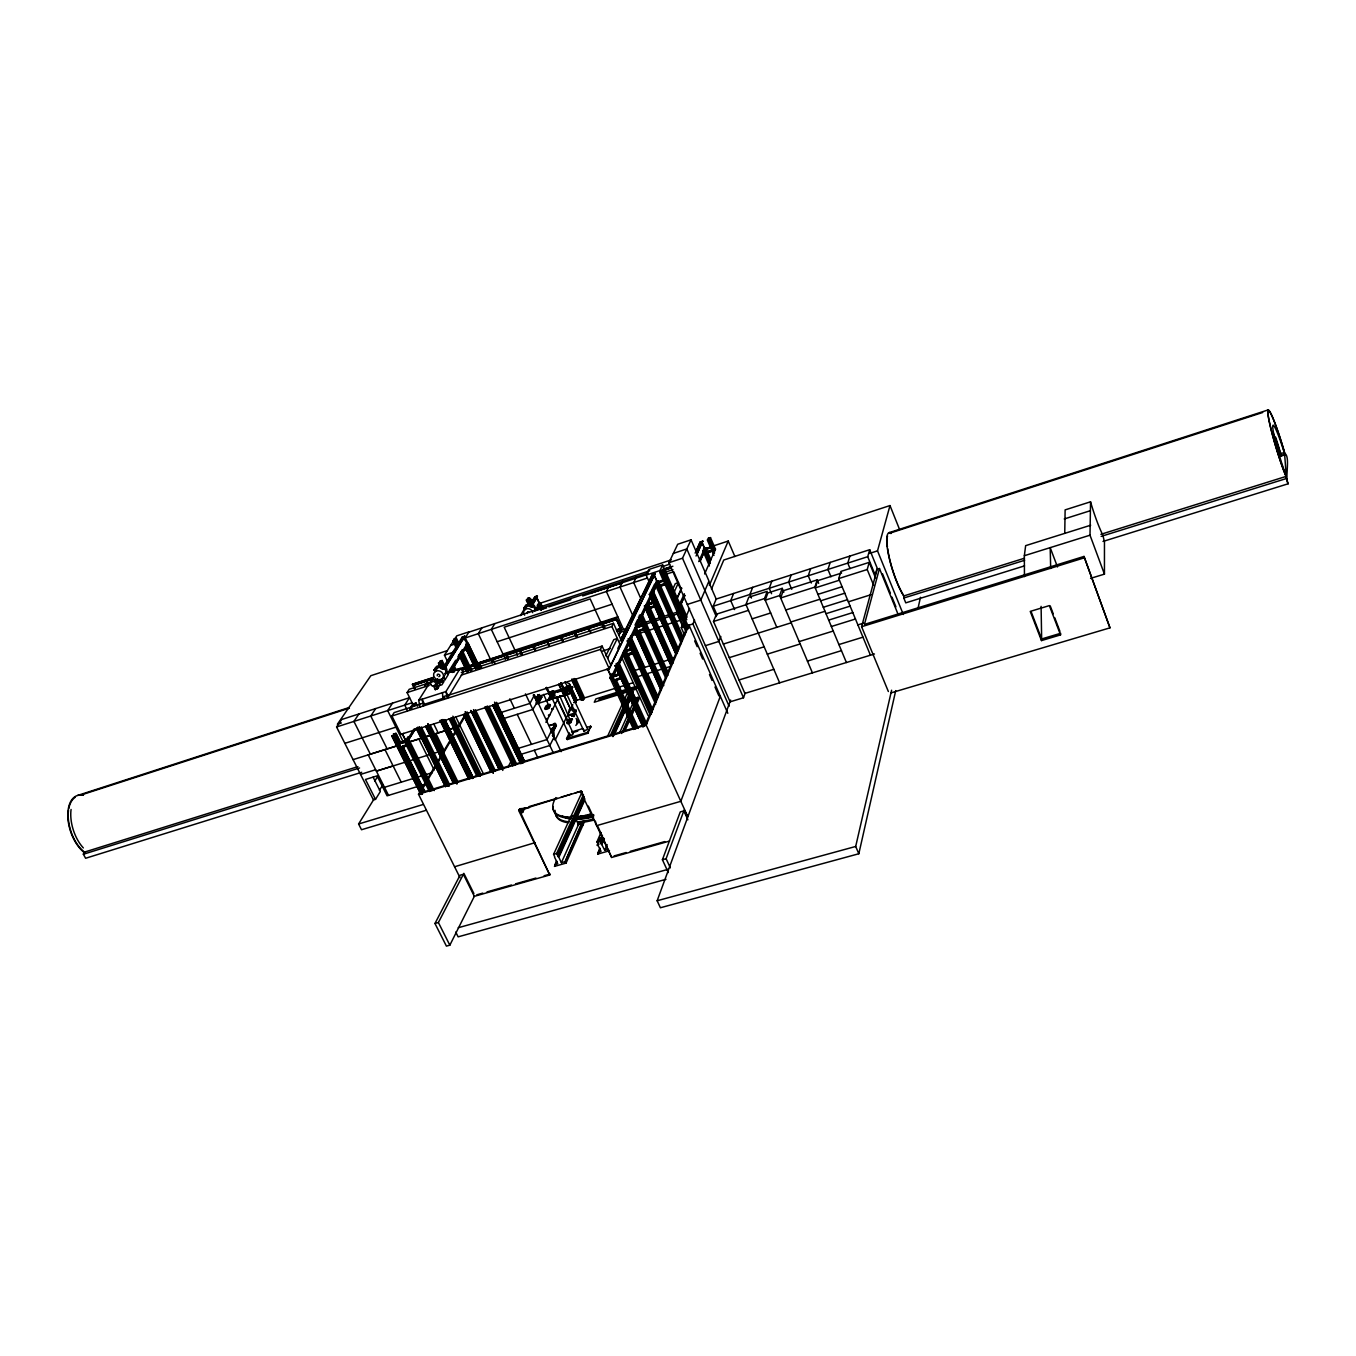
<?xml version="1.0" encoding="UTF-8"?>
<svg xmlns="http://www.w3.org/2000/svg" width="1356" height="1356" viewBox="0 0 1356 1356"><rect width="100%" height="100%" fill="white"/><g stroke="black" fill="none" stroke-linecap="round" stroke-linejoin="round"><path stroke-width="1.5" d="M891.18 692.831L1109.971 627.845L1084.003 556.435L864.45 624.404L879.468 568.503L877.163 569.232L861.602 626.726L888.366 691.526M1090.563 578.368L1104.445 574.13L1104.462 541.891L1102.818 535.027A37.714 5.17 72.6 0 1 1090.546 501.805L1065.121 509.89L1064.748 533.366M1104.445 574.13L1090.004 535.196L1090.546 501.805M1109.971 627.845L1084.003 556.435M537.654 695.425L537.722 694.577M584.656 730.07L584.097 731.376L587.673 729.104L569.893 690.729M1060.528 634.896L1060.663 633.286L1041.645 638.964L1041.476 640.591L1060.528 634.896L1049.358 605.607L1030.238 611.403L1041.476 640.591M584.063 731.359L566.079 692.713M552.485 699.086L569.656 735.766L572.435 734.969L573.266 733.511L556.13 696.831M569.656 735.766L570.571 734.274M1024.458 576.588L1024.339 555.723L1025.645 545.654L1090.665 525.23M569.3 712.493L569.808 708.595L571.181 708.171L576.266 710.341L574.385 715.188L567.978 715.154L569.808 708.595M918.215 607.42L920.47 597.318M730.613 700.035L657.152 900.757L660.406 907.757L858.823 853.755L895.723 690.611M858.823 853.755L855.687 846.466L891.604 690.221M445.666 673.525L445.921 672.542A5.136 4.441 32 0 0 443.87 668.084L442.734 667.389M446.853 672.017L443.446 677.169A5.153 4.458 32 0 1 437.073 679.102L438.378 681.848L445.124 679.678L448.175 674.746L446.514 672.254A5.136 4.441 32 0 1 445.921 673.254M572.13 715.154L571.707 716.019L574.385 715.188L576.266 710.341M534.467 611.217L534.722 610.302A4.644 4.119 30.5 0 0 532.925 606.234L531.891 605.59M80.767 795.057A31.713 17.509 72 0 0 67.868 817.549A31.713 17.509 72 0 0 83.919 852.28L83.377 854.246L85.614 858.263L361.73 772.276M903.316 614.488L877.518 550.858L889.994 505.551L723.765 560.028L711.493 589.08M873.569 585.097L867.213 569.52L869.213 562.367L840.923 571.401L838.737 578.571L870.433 655.219M869.705 549.705L877.163 568.028L875.23 575.147L867.721 556.706L869.705 549.705L716.188 599.064L713.205 606.234L717.087 615.149M849.89 556.079L847.771 563.113L850.026 568.605M566.486 686.356L564.96 688A6.695 2.407 72.5 0 1 561.248 682.848M552.045 690.899L550.468 692.56A6.678 2.441 72.5 0 1 546.756 687.441M830.194 562.401L827.94 569.452L830.974 576.775M576.927 723.511L576.775 720.443M814.888 587.097L817.227 579.893L783.226 590.758L780.666 597.979L814.888 587.097L846.415 662.525M810.617 568.706L808.244 575.775L811.295 583.046M791.175 574.961L788.684 582.046L791.735 589.301M779.649 595.572L782.209 588.351L767.869 592.945L765.208 600.183L779.649 595.572L812.43 672.864M687.289 604.454L700.815 600.098L708.968 581.063L691.052 539.807L677.695 544.265L668.932 562.706L730.087 701.832L743.495 697.764L745.325 692.611M771.852 581.165L769.242 588.284L771.547 593.691M776.785 627.303L764.53 598.572L767.191 591.352L748.732 597.25L745.953 604.505L779.649 682.831M670.339 867.874L666.101 858.704L683.831 810.888L680.254 811.922L662.406 859.738L668.322 872.569M720.324 696.272L680.831 801.311L596.674 825.651L595.318 820.99M752.665 587.334L749.919 594.47L751.461 598.064M720.833 636.472L718.866 641.439L705.391 645.676M733.596 593.47L730.731 600.623L734.596 609.573M874.467 653.982L744.885 693.408L713.493 621.472L716.476 614.166L747.376 604.301M669.576 841.059L611.641 857.467L597.945 826.584M600.216 848.348L597.793 854.077L609.471 850.754L607.742 849.483L604.759 850.331L607.166 844.619M597.793 854.077L599.64 848.432M604.759 850.331L601.623 844.296L604.03 838.618M601.725 844.517L604.403 838.754M729.121 706.222L692.916 623.946L694.56 620.082M709.358 585.368L728.24 541.027L713.409 545.943M601.284 841.788L602.895 837.991M601.403 842.042L603.013 838.245M601.623 844.296L602.386 843.432L600.488 843.686L603.59 837.805M598.03 852.246L601.047 851.382C598.318 844.619 595.318 844.873 600.318 837.364M597.352 845.517L598.979 841.737M601.183 843.483L600.03 841.042L602.454 835.364M687.882 625.54L645.32 724.511L420.14 792.989L435.971 765.954M687.763 816.549L646.134 725.036L689.001 625.184L727.816 713.29M597.081 844.941L598.894 844.415L596.928 841.94L600.979 832.482M684.644 635.286L681.271 627.642L682.932 623.811M684.611 619.98L689.611 608.488M704.628 573.978L715.476 549.061L707.51 551.706M684.356 617.522L684.899 616.319M682.746 613.861L683.356 612.844M683.526 612.302L680 620.353L639.761 633.235M711.68 550.722L706.069 552.095M706.137 552.282L705.662 553.35L713.51 550.756M584.741 821.092L566.062 863.094L564.723 862.636L583.436 820.651M622.862 732.291L628.845 718.85M631.421 713.103L634.845 705.408M636.557 701.577L638.269 697.73L635.337 697.832L632.71 692.645M704.239 550.061L705.917 548.265M680.407 605.2L679.17 605.522M680.559 604.725L684.78 595.267M699.95 561.181L705.849 547.943L703.374 549.044M709.866 539.044L707.273 539.908L713.985 555.435M710.493 537.637L715.51 549.282M624.93 730.782L635.167 707.73M636.879 703.9L639.456 698.137L638.269 697.73M680.678 604.996L684.882 595.521M700.052 561.435L705.951 548.18M682.458 625.93L677.186 613.997L678.61 610.793M707.934 538.417L710.527 537.569M564.723 862.636L581.368 823.719L577.639 824.804M621.658 733.477L628.523 718.121M630.235 714.29L633.659 706.612M636.235 700.849L637.947 697.018M678.966 605.59L679.848 604.03M679.949 603.301L684.373 593.775M698.747 561.587L704.662 548.332L701.747 541.62L697.493 551.028M564.333 861.84L561.401 862.67L578.504 824.55C576.351 820.261 575.571 817.499 575.012 817.922L573.893 815.566L570.927 816.431M619.845 732.376L627.591 715.104M630.184 709.341L632.76 703.578M676.491 599.318L681.593 588.029M696.035 556.028L702.832 540.976L697.001 554.401M676.61 599.589L681.712 588.284M557.977 854.178L583.911 797.074M612.556 733.969L623.828 709.12M625.574 705.29L629.048 697.645M558.096 854.433L584.012 797.311M612.658 734.189L623.946 709.341M626.54 703.611L629.15 697.882M561.401 862.67C559.164 858.297 558.367 855.466 557.791 855.89L583.69 798.786M612.319 735.681L624.455 708.934M626.184 705.103L629.659 697.459M695.136 553.129L700.255 541.824L702.95 541.23M473.905 896.452L549.773 874.976L519.128 809.532L525.145 807.752M696.103 551.502L700.255 541.824M566.062 863.094L554.553 866.365L556.485 860.755M558.231 856.704L584.114 799.565M612.709 736.444L624.828 709.663M627.438 703.934L630.032 698.187M558.333 856.907L584.843 798.735M613.048 736.562L625.523 708.866M626.896 705.951L630.71 697.391M554.553 866.365L556.875 861.535M559.265 856.416L584.233 801.193M614.522 734.24L624.896 711.29M627.489 705.561L630.082 699.815M697.306 551.095L701.56 541.688L704.459 548.4M554.757 864.569L557.74 863.721C555.79 859.162 553.892 856.755 554.74 856.755L553.587 854.348L556.638 853.483L583.47 794.548M610.42 735.359L623.455 706.73M626.048 701.001L628.659 695.289M549.773 874.976L518.67 810.447L581.266 791.141L583.911 796.735M553.587 854.348L582.283 791.599M607.607 736.206L622.455 703.764M624.201 699.95L628.557 690.39M673.339 593.911L678.492 582.639L675.254 583.69L672.678 589.335M625.438 691.509L626.862 690.696M625.76 690.797L627.133 690.119M626.54 691.424L624.641 692.001L627.269 689.831M622.862 691.984L621.895 692.865L622.624 691.272C625.709 691.119 623.624 691.594 622.997 691.696M668.932 562.706L682.509 558.214L691.052 539.807M617.878 692.746L617.133 694.34L618.624 693.611M667.118 582.809L666.644 584.216L658.202 586.979L658.762 585.775M624.048 651.677L633.252 647.897L632.608 649.253M665.643 579.453L665.084 580.639L656.507 583.351L682.068 641.083M664.982 580.453L665.559 579.249M622.692 678.271L613.454 680.932L621.133 677.864M633.049 648.727L624.099 651.575L625.997 654.473M645.609 629.235L636.744 631.828L644.1 628.879M613.556 681.136L614.234 679.712M636.828 632.049L637.456 630.743M648.337 607.776L647.744 609.03L656.355 606.251M617.438 667.101L612.878 676.661L636.591 728.596M619.251 663.27L628.37 644.151M631.099 638.422L640.202 619.302M642.032 615.488L651.134 596.369M652.965 592.555L658.423 581.08L683.17 637.201M613.014 676.949L616.658 669.305M619.387 663.559L629.404 642.524M631.218 638.71L640.32 619.59M642.151 615.76L651.253 596.64M653.084 592.826L658.541 581.351M602.895 698.764L601.013 699.357L603.64 697.17L602.149 698.137M603.234 698.052L601.81 698.849M535.095 842.652L454.582 866.755M569.351 732.901L566.571 738.545L587.419 732.393L590.724 726.341L586.64 727.392M665.067 569.995L666.627 573.08M566.571 738.545L567.367 739.512L587.826 733.257L590.724 726.341M599.691 699.51L600.318 698.204L598.911 700.001L600.505 699.51M609.997 677.881L620.963 674.457M650.897 593.725L651.626 592.182L677.831 651.151M661.321 571.893L662.033 570.418L687.933 629.065M652.778 709.747L625.828 650.016L624.421 650.558L623.387 652.321L651.304 713.934M648.049 603.369L645.778 605.42L671.644 663.372M657.219 581.86L656.287 583.419L681.865 641.151M619.794 673.61L612.183 676.559L619.489 674.271M623.76 652.304L624.404 650.948M642.812 624.811L635.083 628.15L643.964 625.54M656.626 583.419L663.948 580.012L659.965 570.554L662.66 564.944L686.78 619.692M619.014 662.881L646.812 724.019M629.981 639.913L627.014 640.863L655.66 704.289M630.828 638.134L657.677 697.679M641.303 616.149L638.405 617.099L665.813 678.254M652.168 593.386L649.321 594.318L675.847 653.965M662.576 571.571L659.779 572.486L686 631.862M615.115 665.711L618.183 664.643L615.115 665.711L642.981 726.884M616.065 663.728L619.065 662.779M627.913 638.981L630.879 638.032M639.218 615.387L642.168 614.353L668.067 672.44M649.321 594.318L675.898 653.88M650.151 592.589L652.982 591.657L678.559 649.439M660.575 570.825L663.355 569.91L688.984 628.031M633.591 729.494L609.878 677.593L611.675 673.847M634.998 625.099L637.693 619.489M651.151 591.369L654.745 583.86M617.827 648.456L619.658 644.659M621.726 640.778L626.319 631.269M630.71 621.845L640.134 602.759M644.524 593.318L649.321 583.758M650.965 580.012L653.931 574.249L657.135 581.504L611.268 677.169L607.708 669.372M606.183 669.525L609.319 668.864L655.101 573.554L609.183 668.576L400.969 734.274M620.014 640.998L652.321 574.469L655.101 573.554M621.065 639.388L652.439 574.741L655.219 573.825M616.421 630.116L621.184 628.32L617.082 619.251L461.396 669.627M566.978 739.41L568.825 735.647M607.658 658.253L617.319 638.49L613.776 639.625L605.827 655.795M621.387 630.184L618.912 635.252L621.167 630.37L615.98 618.302L621.387 630.184L617.133 631.659M583.758 699.527L581.385 700.188L571.639 679.373L581.385 700.188L583.758 699.527L574.113 678.509M584.521 697.967L575.775 678.881M649.473 582.588L646.151 575.114L648.914 569.469L662.66 564.944M559.672 695.662L570.469 720.765L568.096 721.477L556.74 697.221M567.232 722.782C575.368 721.409 569.401 715.104 566.876 722.765M567.622 723.629L571.045 722.46L572.096 718.663M582.504 699.849L583.216 698.374M522.602 810.837L521.738 812.6L519.907 808.803M482.804 893.112L476.837 894.807M522.941 812.244C516.128 814.261 527.687 812.261 521.111 808.43M523.823 810.481L521.196 811.261M568.096 721.477L568.334 719.816M567.266 723.629L568.74 720.663M569.384 709.442L571.181 708.171M461.243 669.898L617.082 619.251M573.859 702.611L576.317 701.781L573.893 702.527M522.416 810.905L521.535 812.651L519.704 808.854M518.67 810.447L519.128 809.532M555.079 740.223L567.215 715.917M569.079 712.188L572.808 704.713M403.766 733.393L401.105 734.562L391.918 716.019L600.437 649.422L602.115 646.083L610.827 665.186M461.311 675.085L611.895 626.489L613.488 623.285L621.997 642.066M636.523 576.876L633.693 582.538L640.49 597.776M552.468 735.545L553.18 734.121L552.519 735.664M449.836 945.183L474.329 896.333L463.379 874.281L460.057 875.23L434.971 923.487L446.412 946.115L449.836 945.183L438.395 922.521L463.379 874.281M554.163 736.901L549.841 745.512L520.772 754.394M552.146 731.748L551.519 731.935M552.299 731.426L552.434 732.189M554.146 739.325L553.519 731.24L556.384 725.562L555.384 723.46L552.434 729.664L552.943 736.122M552.248 728.308L552.706 728.443M554.333 723.392L555.163 723.612L552.384 729.528M552.756 690.763L548.01 700.001L568.927 693.645L572.707 687.017L568.079 688.306L567.283 689.848L566.401 687.933L567.283 689.848M552.519 728.019L551.722 729.172L552.943 728.291M548.01 700.001L569.147 694.136L572.707 687.017M551.367 730.952L547.01 739.545L517.941 748.461M551.79 732.732L552.095 731.003M566.774 694.103L569.944 687.899L568.096 687.645L569.605 687.17L565.266 694.577L567.639 689.933M564.927 693.848L568.096 687.645M561.079 682.949A7.221 2.593 72.5 0 0 562.587 686.187A3.814 1.373 72.5 0 1 563.876 689.187L565.706 692.95L567.249 691.153L565.605 689.492M622.896 581.368L620.014 587.046L632.794 615.522M565.706 692.95L567.249 691.153M568.045 689.611L567.944 686.153L565.164 691.577L563.435 689.323A3.814 1.373 72.5 0 0 562.147 686.322A7.221 2.61 72.5 0 1 560.638 683.102M565.316 687.916L564.35 689.797M567.215 686.204L564.079 691.085M564.418 691.814L566.791 687.17M552.858 708.781L551.858 709.425L552.434 708.51M548.519 715.087L549.756 714.9M554.723 703.561L554.96 703.086M545.926 722.375L558.096 698.713M551.943 697.916L555.18 691.713L552.282 698.645L550.773 699.12L553.197 694.458M588.385 628.743L590.182 632.099M548.858 705.73L546.027 707.256L548.858 705.713L543.553 694.408M588.979 628.557L590.758 631.913M546.231 705.629C540.671 714.053 556.096 701.408 546.739 705.357M554.638 696.255L555.163 694.984M544.722 708.544C545.96 711.137 550.468 707.442 550.383 705.306L549.994 704.459M548.248 700.476L553.502 690.696L553.587 694.153L551.96 692.492L553.587 694.153M550.434 698.391L553.672 692.187M546.57 687.543A7.204 2.644 72.5 0 0 548.078 690.746A3.814 1.407 72.5 0 1 549.383 693.747L551.231 697.493L552.79 695.696L551.892 693.797L552.028 695.933M552.841 694.391L553.655 692.831L564.893 689.272M609.353 585.843L606.386 591.521L623.489 629.387M551.231 697.493L552.79 695.696M550.095 692.696L549.095 694.594L550.044 692.696A6.678 2.441 72.5 0 1 546.315 687.577M550.841 692.458L549.841 694.357M507.89 767.293L511.788 759.885M537.501 698.323L538.4 700.221L536.823 702.018L535.925 700.12L538.4 695.272M539.213 698.662L537.569 697.001L539.213 698.662L540.044 697.12L539.146 695.221M537.518 702.442L540.824 696.221L537.874 703.171L536.027 702.917L538.501 698.255M538.095 703.306L542.027 696.662L538.332 703.798M536.264 700.662L539.552 694.458M538.468 698.899L540.044 697.12M534.959 698.272L536.281 697.052M536.434 697.001L535.264 698.95M546.926 642.168L548.739 645.473M547.502 641.981L549.163 645.558M533.806 646.405L535.62 649.71M536.417 609.183L540.654 606.691M535.111 610.353L539.366 603.013L536.366 596.538L532.094 603.844L536.179 596.606L539.18 603.064M541.281 610.403L538.569 604.606L540.552 602.962M536.247 609.98L540.485 602.64L543.18 608.658M536.366 610.217L540.603 602.878M532.281 607.335L532.247 605.878C535.908 599.454 524.992 606.776 532.281 607.335L533.484 603.742M435.581 685.119L436.344 683.899L438.242 687.831L435.293 689.662L433.445 685.882L435.835 684.424M438.09 762.343L456.023 731.698M458.142 728.087L464.481 717.273M529.501 606.268L530.738 603.522M530.789 604.284C534.874 593.911 542.214 591.775 531.789 605.42L528.332 605.488M532.162 605.285L537.485 596.165M459.989 877.637L418.496 794.226L420.631 790.582M422.767 786.955L425.97 781.497M428.089 777.852L435.564 765.123M437.7 761.479L440.903 756.021M443.022 752.394L450.497 739.647M452.633 736.02L455.819 730.562M457.955 726.918L464.362 716.002M534.942 596.742L529.501 605.64M523.891 608.03C527.45 602.115 527.399 606.183 525.077 609.708L523.891 608.03L526.247 607.335M523.925 608.624L526.348 604.759M520.45 615.607L524.738 608.336M525.755 606.878L527.009 604.759M528.332 598.165L527.348 599.589L529.111 603.386M492.55 659.762L494.381 663.033M493.109 659.575L494.787 663.118M528.603 599.233L526.179 600.047L528.823 605.742M529.298 603.318C523.094 596.996 532.501 595.64 532.145 603.403M479.685 663.932L481.516 667.186M494.821 623.607L491.313 629.37L505.449 659.27M465.905 668.169L467.43 671.949M460.192 668.389L445.938 691.56L447.361 698.306L463.566 671.729L462.379 669.254L460.192 668.389L444.768 673.373M425.937 810.363L361.51 829.736L358.594 823.99L373.934 799.226M379.409 790.362L382.714 785.039M409.122 743.766L407.02 740.986M468.498 647.761L463.786 650.287M468.583 647.965L463.888 650.473M407.461 710.663L404.732 705.12L409.495 697.696L341.712 719.494L336.576 726.969L373.459 799.972L375.51 799.345L380.341 791.514L373.103 777.141M481.855 627.879L478.295 633.659L492.279 663.084M406.275 741.749L408.902 739.478L434.208 790.616M466.21 645.778L467.125 644.151L478.871 668.762M415.309 728.68L407.58 741.122L432.123 790.701M450.616 671.83L468.261 643.405L480.143 668.271M415.445 728.952L407.715 741.393L397.952 744.224L398.85 742.783L405.63 740.647M450.734 672.101L468.396 643.676L465.735 644.609M408.241 745.207L399.851 748.071L400.664 746.41M408.105 736.664L404.783 742.003L429.327 791.548M449.056 670.915L455.701 660.253M457.921 656.711L462.345 649.592M414.021 729.087L406.071 741.596L402.393 734.155M448.073 674.068L467.057 643.812L463.549 636.93L446.87 663.44M424.53 704.239L423.462 705.934L422.072 699.204L424.53 704.239L444.971 697.713M435.293 689.662L438.242 687.831M446.548 672.118L445.802 673.339L446.056 672.339A5.136 4.441 32 0 0 443.988 667.898L442.853 667.186M447.073 663.372L463.752 636.862M444.836 668.016L464.82 636.201L444.971 668.271M374.764 781.124L378.087 775.835M398.054 744.427L398.952 742.986L405.732 740.851M464.057 639.778L469.04 631.811L456.718 635.879L444.446 655.168L448.073 662.694M440.276 666.898L438.496 662.982L440.344 666.796L442.615 667.084L444.683 665.101L443.192 669.169C438.463 669.271 440.446 663.423 444.192 664.593M443.192 669.169L443.124 667.576L462.226 637.066L464.82 636.201M420.072 707.018L418.682 700.306L433.395 677.068M442.192 664.423L440.107 667.322M440.141 668L441.683 664.847M424.869 685.933L425.92 684.288M394.596 733.799L393.46 735.613L422.479 794.023M425.072 685.882L426.123 684.221M434.022 669.881L438.158 666.66L435.361 671.712L434.022 669.881L437.615 666.152M454.175 640.1L455.141 638.574L457.87 644.27M393.172 734.172L395.969 733.291L400.63 742.698M427.36 683.814L424.75 684.594M441.073 662.22L442.92 666.033M442.141 660.542L443.988 664.338M458.108 645.405L455.379 639.693L458.057 645.49M413.885 706.323L416.021 702.967L417.614 706.222M391.952 736.071L420.987 794.48L391.952 736.071L394.749 735.206L422.835 791.751M439.564 661.304L442.209 660.44M409.512 709.069L412.716 704.018L416.021 702.967M434.073 670.525L435.598 667.389M435.327 668.627L436.903 666.152M391.918 716.019L394.121 712.612L420.123 704.289M413.275 705.154L407.088 692.577L409.224 689.289L431.242 682.17M414.58 689.001L412.529 684.187L432.666 677.661M392.545 703.154L387.68 710.578L403.156 741.8M375.697 708.561L370.747 716.019L387.172 748.936M358.95 713.951L353.916 721.409L370.374 754.207M537.349 696.357L536.078 697.086A6.661 2.475 72.5 0 1 535.332 696.781M573.181 714.9L574.791 714.341L571.707 716.019M573.724 716.629L574.419 716.358M559.062 684.085L570.418 708.832L558.587 684.322M436.971 668.339L439.056 666.864M527.416 605.793L526.501 606.674A4.644 4.119 30.5 0 0 526.026 607.42M437.293 679.237L440.192 684.746M575.825 725.409L578.504 722.273L576.08 718.494M636.727 687.95L635.15 688.272L636.54 687.17M527.315 605.946L529.552 605.115M437.835 667.559L441.598 666.762M636.659 688.255L634.455 688.424L636.676 686.865M618.878 693.764L617.929 694.103M673.356 553.401L686.814 548.926L716.29 616.607M540.485 602.64L538.163 603.674M540.891 602.996L671.288 559.875M710.595 547.044L704.645 548.807L704.137 549.994L712.086 547.468M704.459 549.57L710.375 547.536M538.637 604.691L539.756 604.318M536.196 608.251L649.744 570.774M661.694 566.825L669.661 564.198M705.849 552.587L712.019 550.333M536.332 608.997L540.027 607.776M705.595 553.163L713.425 550.57M468.956 632.133L648.236 573.012M534.976 610.929L542.366 608.505M548.841 606.929L570.859 599.674M590.877 593.081L644.931 575.266M662.948 569.317L670.966 566.689M540.688 609.793L546.705 607.827M582.741 595.945L620.794 583.402M646.151 575.114L659.965 570.554M662.847 569.554L672.864 566.249M663.406 570.351L671.423 567.723M663.304 570.588L671.305 567.944M455.379 639.693L452.718 640.642L456.362 648.236M464.955 636.456L462.226 637.066M647.439 578.012L465.328 637.93L480.075 668.372M664.932 572.3L672.966 569.656M665.728 574.351L673.695 571.724L681.221 588.86M450.633 645.439L454.192 644.27M465.667 644.27L468.261 643.405M658.423 581.08L655.728 582.351L663.864 579.809M447.26 650.643L370.832 675.695L337.39 724.24L341.407 722.951M656.897 582.86L663.694 580.554M467.379 645.287L466.176 645.693L477.041 668.423M444.446 655.168L453.396 652.253M660.372 585.012L663.745 583.911M658.423 586.131L665.525 583.572M464.142 649.71L468.091 648.422L466.617 645.117M658.372 586.216L665.135 584.012M658.118 586.775L666.559 584.012M497.16 641.727L612.115 604.2M438.446 663.084L441.141 662.118M653.609 601.928C643.049 604.166 643.863 607.556 654.66 602.42M646.405 604.844L655.05 601.945M453.396 667.83L452.158 668.237L454.379 666.237L456.209 670.034M654.745 602.623L645.998 605.352L671.847 663.321M502.974 654.016L617.811 616.81M446.768 673.101L615.98 618.302M650.049 607.234L655.134 605.352M412.36 684.458L432.496 677.932M446.599 673.356L615.861 618.556M654.863 605.929L647.66 608.827L656.27 606.047M433.208 678.746L412.885 685.543L433.039 679.017M77.699 795.43L349.17 707.51M889.282 532.603L1268.267 409.885M83.428 794.853A31.086 17.136 72 0 0 80.428 795.209L349.407 708.137M1262.673 412.495L889.502 533.298A35.866 7.865 72.5 0 1 891.011 533.518M461.294 672.474L613.488 623.285M678.373 604.505L681.153 603.522L687.085 617.183M407.088 692.577L429.174 685.441M435.174 686.967L441.937 684.78L444.005 681.475L437.242 683.644L438.869 686.984M616.59 629.777L621.184 628.32M619.455 630.676L627.37 628.133M637.066 625.014L650.694 620.641L645.592 609.2M654.609 619.37L660.491 617.489M668.339 614.963L664.406 616.234L652.524 589.487M672.271 613.709L678.17 611.81M637.15 626.252L634.828 628.37L661.745 687.695M644.49 624.031L635.795 627.065M619.523 632.523L625.489 630.608M635.506 627.659L644.286 624.845M645.371 624.218L677.186 613.997M635.472 627.76L644.253 624.93M869.45 553.451L877.518 550.858M418.682 700.306L445.938 691.56L448.395 696.611M336.576 726.969L412.343 702.679M713.205 606.234L867.721 556.706M639.201 630.167L642.71 629.048M636.744 631.828L645.524 629.015M630.32 636.252L636.269 634.337M418.834 704.51L422.224 703.425M443.937 699.408L442.7 696.882L446.141 695.781M448.124 695.34L602.115 646.083M410.699 708.493L411.97 708.086M841.601 573.029L817.566 580.707L815.227 587.894L839.415 580.199M745.953 604.505L764.53 598.572M602.386 651.066L610.403 648.507M681.271 627.642L692.916 623.946M838.737 578.571L867.213 569.52M713.493 621.472L748.478 610.353M624.302 650.727L631.557 648.677M623.607 652.253L632.71 649.456M344.848 743.342L395.901 727.155M627.794 653.914L631.371 652.778M626.099 654.694L631.472 652.999M625.658 655.219L632.862 652.846M817.922 594.369L842.11 586.707M625.353 655.846L634.32 652.999M625.455 656.05L634.405 653.219M1064.257 518.958L1089.919 510.839M752.122 618.845L770.683 612.98M785.768 610.014L819.956 599.216M1278.555 454.599C1294.132 445.378 1283.539 478.719 1288.2 483.77L1103.021 541.434M1278.911 456.175L1282.946 454.887M391.884 736.189L394.749 735.206L422.767 791.853M820.634 600.827L844.788 593.199M537.451 696.73L569.334 686.695M540.824 696.221L539.332 696.696L541.163 696.95M823.312 607.268L847.466 599.674M546.146 687.678A7.204 2.644 72.5 0 0 547.638 690.882A3.814 1.407 72.5 0 1 548.943 693.882L549.383 693.747M554.011 692.916L555.519 692.441M557.689 692.102L565.13 689.763M612.522 675.491L613.912 675.068M550.333 695.594L551.977 697.255M564.808 691.035L566.452 692.713M848.348 601.827L871.077 594.674M405.325 741.529L398.545 743.647L406.953 741.105M550.672 696.136L548.943 693.882M612.132 676.661L621.268 673.796M397.952 744.224L407.783 741.291M538.4 700.221L532.806 709.459L503.669 718.561M609.878 677.593L620.862 674.237M500.805 712.544L529.959 703.408L534.45 695.018L561.113 751.682M633.947 670.762L674.118 658.152M398.122 745.478L368.205 754.868L388.528 795.379M409.41 741.935L430.242 735.41M790.853 621.997L824.99 611.285M353.085 759.631L398.427 745.393M409.732 741.851L430.564 735.325M434.361 734.121L455.379 727.528M723.341 644.066L791.192 622.794M402.461 746.088L405.851 745.02M536.739 703.883L552.214 699.018M616.065 679.153L621.54 677.424M400.173 747.19L407.02 744.952M826.007 613.692L850.127 606.132M613.454 680.932L622.59 678.068M399.851 748.071L408.342 745.41M636.744 676.966L653.134 671.83M656.609 670.745L671.135 666.203M1024.339 555.723L1090.004 535.196M83.919 852.28L357.899 766.615M1024.526 565.876L905.757 602.861L903.808 598.013L903.706 595.979L1024.441 558.231M1100.903 534.315L1286.03 476.431A38.883 3.39 73.2 0 1 1271.047 429.496A38.883 3.39 73.2 0 1 1269.979 411.783A38.883 3.39 73.2 0 1 1284.607 452.684M828.686 620.099L852.805 612.573M359.56 767.988L83.377 854.246L84.903 852.365L83.987 851.754A31.069 17.17 72 0 1 68.512 810.312M903.808 598.013L1024.628 560.282M1101.157 536.383L1286.437 478.515L1286.03 476.431M574.673 700.967L615.082 688.373M619.133 687.102L625.184 685.221M629.235 683.966L633.269 682.695M635.523 686.56L595.877 698.899L594.284 702.222L618.133 694.814M729.274 657.643L764.157 646.795M831.364 626.506L855.466 619.014M548.485 715.646L549.485 715.341M360.543 774.412L375.646 769.716M622.099 693.577L628.065 691.73M632.032 690.492L636.015 689.255M413.766 759.53L376.375 771.123L393.121 765.937M417.529 758.36L438.344 751.902M632.625 692.458L633.303 691.662L631.743 692.136M799.159 641.591L833.245 631.032M857.89 624.896L863.569 623.133M567.978 715.154L574.961 712.985L570.757 709.019M767.31 654.151L800.176 643.964M861.602 626.726L1083.885 557.96M549.417 725.375L555.468 723.646M549.383 725.68L555.163 724.019M552.689 728.799L551.722 729.172M553.519 731.24L553.621 737.41M838.906 644.558L862.975 637.167M384.494 787.311L432.327 772.632M1272.589 431.632A31.747 2.814 73.2 0 1 1281.183 456.04L1284.946 454.887A31.764 2.763 73.2 0 0 1272.759 427.36A31.764 2.763 73.2 0 0 1286.217 475.973L1286.285 476.159M739.02 679.983L773.835 669.305M571.825 731.935L582.927 728.528M572.215 732.782L577.775 731.087M807.43 661.084L841.449 650.643M424.987 784.243L387.087 795.819L377.07 775.886L365.476 779.48L375.51 799.345M418.496 794.226L646.134 725.036M358.594 823.99L423.038 804.532M529.145 806.566L557.214 798.26M561.231 797.074L571.249 794.108M575.266 792.921L581.266 791.141M522.382 809.6L529.552 807.481M596.928 841.94L600.03 841.042M487.024 891.909L511.483 884.993M515.568 883.841L535.942 878.061M544.095 875.756L550.214 874.027M614.048 855.941L626.218 852.5M630.286 851.348L664.762 841.584M434.971 923.487L438.395 922.521M662.406 859.738L666.101 858.704M458.209 927.741L668.22 869.281M665.966 879.332L458.142 936.843L455.735 932.064M657.152 900.757L855.687 846.466M628.421 690.848L627.421 690.865M438.819 676.729C442.497 675.61 436.429 672.034 437.259 675.797M629.981 688.967L630.947 688.933L629.964 689.255M551.824 708.9L552.638 709.324L551.807 708.713M550.383 705.306L549.638 704.442M572.503 719.511L571.74 718.646M531.45 603.996L530.281 603.895A4.644 4.119 30.5 0 0 527.315 605.285M442.497 665.338L441.209 665.22A5.136 4.441 32 0 0 437.988 666.711M591.114 727.206L590.335 726.257M434.462 680.712L435.462 681.305M573.249 714.815L574.385 715.188M583.029 824.94L581.368 823.719M456.819 669.474L459.023 670.339M588.199 814.549L588.47 815.295M443.615 665.982L444.751 666.694M532.484 604.573L533.518 605.2M531.789 605.759L532.823 606.403M527.179 613.556L527.654 611.692L529.399 612.471M384.985 749.597L401.223 782.175M402.766 746.122L418.089 776.988M402.495 746.461L424.92 791.65M395.884 733.393L400.562 742.817M402.427 746.58L424.852 791.768M399.274 743.224L394.393 733.867L393.257 735.664L422.275 794.091M400.935 747.054L423.564 792.158M463.854 873.332L473.888 893.536M407.614 739.884L431.971 789.107M407.41 739.952L431.767 789.175M406.427 741.562L430.903 790.989M402.596 734.088L430.683 791.04M421.343 726.952L449.243 783.938M420.021 727.443L448.921 786.209M448.717 786.277L419.275 726.901L448.158 785.853M418.004 727.291L446.955 786.124M417.801 727.358L446.751 786.192M416.529 727.765L445.497 786.582M417.411 729.765L445.429 786.683M416.546 729.104L421.072 738.291M418.851 738.986L434.123 769.971M415.122 688.831L413.614 685.085L415.309 688.56M414.75 688.729L412.529 684.187M444.022 750.122L435.937 733.613L453.124 728.223L455.819 733.749M430.31 725.24L457.972 781.937M428.055 723.867L456.718 782.327M427.852 723.935L456.955 783.751M428.191 725.307L456.904 783.87M426.987 725.613L454.769 782.243M426.784 725.68L454.565 782.31M453.311 782.7L425.513 726.07L453.243 782.802M443.395 720.155L471.007 776.768M442.904 719.494L471.413 778.208M441.666 719.883L470.227 778.48M441.463 719.951L470.024 778.53M440.225 720.341L468.803 778.903M440.158 720.443L468.735 779.005M433.649 723.714L438.174 732.935M452.853 716.188L481.448 775.31M452.48 718.595L480.21 775.7M451.616 717.646L479.956 775.971M435.649 685.017L437.547 688.933M451.548 717.748L479.905 776.073M450.531 718.375L478.329 775.547M450.328 718.443L478.126 775.615M449.09 718.833L476.82 776.09M428.428 684.322L426.733 680.848L428.259 684.594M427.869 684.509L426.174 681.017L427.699 684.78M444.904 719.595L473.414 778.124L444.836 719.697M443.598 720.087L472.125 778.598M441.768 666.338L439.92 662.525L440.92 660.931L442.768 664.745M464.803 713.985L493.364 773.056M441.564 666.406L439.717 662.592L440.734 660.999L442.565 664.813M464.6 714.036L493.16 773.123M491.025 771.581L463.379 714.426L490.974 771.683M443.802 676.932L445.124 679.678M455.853 717.053L483.516 774.056M475.447 709.798L503.72 768.733M454.989 670.423L452.989 667.05M473.973 710.341L502.5 769.089M473.515 709.629L502.805 770.428M452.616 667.627L454.124 671M452.09 668.118L453.989 672.034M500.686 768.903L473.21 711.917L500.483 768.971M451.972 668.288L453.802 672.101M450.734 668.694L452.565 672.491L450.684 668.779M470.888 710.476L499.262 769.344M470.82 710.561L499.211 769.445M467.04 711.849L495.482 770.988M465.769 712.341L494.279 771.344M465.566 712.392L494.076 771.411M465.091 711.697L493.601 770.886M487.245 706.205L515.466 765.089M487.194 706.29L515.416 765.191M455.565 642.829L453.802 638.947L456.396 638.083L459.074 643.863M556.638 853.483L557.791 855.89M453.989 640.168L457.82 647.693M460.362 653.456L468.752 670.491M485.855 706.629L514.28 765.462M468.159 671.491L466.464 667.983L467.99 671.762M460.074 655.745L467.6 671.678M484.651 707.018L512.839 765.971M458.769 654.846L466.922 671.813M480.956 667.355L479.278 663.847L480.804 667.627M496.059 704.713L523.162 761.479M466.939 644.219L478.193 668.135M494.533 702.137L523.45 762.886M494.245 704.408L522.314 763.14M465.989 645.761L476.837 668.491M494.042 704.476L522.111 763.191M466.634 648.846L475.583 667.559M520.924 763.564L492.855 704.849L520.874 763.665M492.686 705.256L519.941 762.241M462.769 651.372L471.803 670.44M489.126 706.408L516.331 763.428M461.515 651.846L470.6 670.83M487.872 706.883L515.144 763.801M454.955 638.642L457.684 644.32M461.311 651.914L470.396 670.881M487.685 706.934L514.958 763.852M509.856 698.815L514.365 708.29M517.229 714.324L531.467 744.308M534.298 750.258L537.824 757.682M525.467 693.882L553.35 752.953M508.449 658.491L506.771 654.948L508.28 658.762M507.873 658.677L506.212 655.134L507.72 658.931M548.468 707.374L548.875 708.222M547.977 707.646L548.383 708.51M554.807 723.511L555.909 725.867L552.265 732.511M521.992 654.117L520.331 650.558L521.857 654.372M521.433 654.287L519.755 650.744L521.28 654.558M545.061 708.544L545.468 709.408M517.433 655.372L504.178 627.201L590.199 598.928L603.25 627.659M588.301 806.074L593.555 817.261M553.112 731.545L552.282 732.715L552.197 731.46M580.86 792.057L611.641 857.467M535.044 649.897L533.383 646.337L534.908 650.168M566.961 738.647L567.367 739.512M570.639 721.612L571.045 722.46M570.147 721.884L570.537 722.731M539.417 603.335L542.061 609.03M574.605 679.322L583.402 698.323L582.673 699.781L572.808 678.932M539.247 603.386L541.875 609.081M538.976 604.2L540.315 607.268M570.029 685.034L577.046 700.306L569.995 685.119M529.45 597.793L532.094 603.488M528.145 598.233L531.247 604.929M568.689 685.526L576.266 701.866M570.605 692.679L575.012 702.171M567.181 686.39L568.079 688.306M588.046 731.986L588.436 732.85M587.419 732.393L587.826 733.257M563.062 640.846L561.401 637.269L562.91 641.117M562.486 641.032L560.825 637.456L562.333 641.303M576.876 636.388L575.215 632.794L576.741 636.659M576.3 636.574L574.639 632.981L576.164 636.845M607.929 669.305L635.032 728.969M684.305 810.024L686.916 815.77M684.272 810.142L686.882 815.871M621.624 673.034L612.488 675.898M683.831 810.888L687.882 819.804M644.642 726.274L616.794 665.084L617.624 663.321L645.151 723.951L617.404 663.389L616.556 665.152L644.405 726.341M615.166 665.593L643.032 726.765M616.573 680.695L638.354 728.443M615.132 681.221L636.066 727.053M600.437 649.422L609.319 668.864M611.675 677.271L635.252 728.901M624.421 650.558L652.287 712.086M625.947 654.473L652.067 712.154M611.895 626.489L620.421 645.32M623.658 652.1L651.524 713.866M622.896 654.677L649.914 714.442M621.895 657.813L648.066 715.51M604.708 627.404L603.064 623.777L604.573 627.675M604.132 627.591L602.488 623.98L603.996 627.862M656.914 699.442L629.455 638.574L628.659 640.252L656.423 701.781M656.88 699.543L629.235 638.642L628.438 640.32L656.202 701.849M616.963 619.506L621.065 628.591M639.778 631.896L663.796 685.594M636.388 627.879L662.474 686M638.184 632.489L662.253 686.068M661.067 690.085L634.354 630.71L661.016 690.187M631.506 637.981L644.744 667.372M647.558 673.576L657.982 696.73M667.847 675.441L640.778 614.878L640.015 616.488L666.559 675.763M666.508 672.915L640.557 614.946L639.795 616.556L666.338 675.83M648.1 603.284L673 659.355M646.744 603.793L673.118 662.999M649.117 609.658L672.339 661.762M644.473 605.844L671.203 665.711M644.439 605.946L671.152 665.813M655.863 585.758L681.39 643.575M677.034 649.931L651.422 592.25L650.677 593.792L677.407 653.389M694.662 640.913L697.204 646.676M700.086 653.219L702.645 659.033M709.493 674.542L712.019 680.441M714.985 687.017L718.883 695.848M686.611 626.658L661.83 570.486L661.118 571.978L686.678 629.37M665.389 580.012L666.864 583.368M665.762 583.69L668.237 589.301M672.373 598.691L674.864 604.301M657.779 582.927L682.492 638.761L657.745 583.012M653.728 574.317L656.931 581.571M666.084 573.249L664.626 569.944L665.982 573.469M679.644 604.081L685.814 617.59M682.509 558.214L743.495 697.764M704.171 549.875L710.002 563.537M703.95 550.061L709.798 563.587M705.018 552.977L707.527 558.774M702.747 550.451L709.408 565.994M708.663 581.775L716.256 599.233M714.883 550.706L709.29 538.044L708.51 539.434L714.375 553.028M709.103 538.112L713.273 547.807M708.696 539.366L714.561 552.96M705.849 547.943L710.934 559.859M705.323 549.604L710.324 561.282M707.052 554.519L709.561 560.316M728.24 541.027L734.901 556.553M782.209 588.351L783.853 592.216M817.227 579.893L818.668 583.334M869.213 562.367L875.535 577.876M882.502 573.791L890.4 593.233M891.977 597.132L895.926 606.844M879.468 568.503L898.333 614.946M889.994 505.551L899.333 528.891M1031.17 611.776L1041.645 638.964L1041.103 606.369M1050.256 605.979L1053.222 613.776M1054.714 617.675L1059.934 631.337M1057.494 566.944L1050.188 547.638L1050.68 568.486M1286.437 478.515L1288.2 483.77M1280.742 453.735L1281.251 456.294M442.531 692.645L442.7 696.882M68.749 808.837A31.069 17.17 72 0 1 75.156 797.294M83.326 847.924A31.086 17.136 72 0 1 71.071 809.481M80.428 795.209A31.086 17.136 72 0 1 83.445 794.853M903.706 595.979A36.595 8.017 72.5 0 1 888.502 554.774A36.595 8.017 72.5 0 1 890.824 532.84M1275.657 437.191A38.087 3.373 73.2 0 1 1280.742 453.735M903.621 595.403A35.866 7.865 72.5 0 1 887.638 548.621M887.417 546.976A35.866 7.865 72.5 0 1 887.519 535.959M591.199 813.956A2.305 1.746 37.6 0 1 588.928 815.142M590.572 814.77A2.305 1.746 37.6 0 1 589.385 816.041M590.267 813.888A2.305 1.746 37.6 0 1 589.267 816.176M589.64 814.719A2.305 1.746 37.6 0 1 587.572 816.922M586.538 816.329A2.305 1.746 37.6 0 1 585.826 815.414M594.199 819.99A59.63 21.747 -25 0 1 577.927 822.838M568.028 822.702A59.63 21.747 -25 0 1 555.519 812.922M593.725 818.956A59.647 21.73 -25 0 1 577.436 821.804M569.334 821.855A59.647 21.73 -25 0 1 555.096 810.346M592.453 817.176A54.867 19.984 -25 0 1 576.147 819.363M570.418 818.99A54.867 19.984 -25 0 1 562.35 815.939M583.775 815.888A48.901 17.814 -25 0 1 580.266 816.075A54.901 19.933 -25 0 0 583.792 815.736M589.199 817.346A53.681 19.56 -25 0 1 575.097 818.668M593.894 815.685A54.884 19.967 -25 0 1 575.673 818.346M569.944 817.973A54.884 19.967 -25 0 1 566.13 817.126M592.352 815.549A53.681 19.526 -25 0 1 580.232 817.515M591.385 814.007A59.698 21.611 -25 0 1 575.114 816.888M570.876 817.075A59.698 21.611 -25 0 1 555.926 797.582M593.64 814.583A59.681 21.645 -25 0 1 575.605 817.939M571.368 818.126A59.681 21.645 -25 0 1 553.282 806.532M591.114 814.312A54.901 19.933 -25 0 1 587.385 815.125M533.654 695.289A3.797 1.424 72.5 0 1 534.179 696.136A6.661 2.475 72.5 0 1 533.281 695.086M533.484 695.831A3.797 1.424 72.5 0 1 533.739 696.289M534.518 696.052A6.661 2.475 72.5 0 1 533.722 694.95M535.637 697.221A6.661 2.475 72.5 0 1 534.891 696.916M564.52 688.136A6.695 2.407 72.5 0 1 560.808 683M570.079 685.221A6.695 2.407 72.5 0 1 567.978 686.492A6.695 2.407 72.5 0 1 565.011 681.661M568.011 683.221A3.848 1.373 72.5 0 1 567.554 682.577M569.503 683.441A3.848 1.373 72.5 0 1 568.876 683.831M526.467 607.234A4.644 4.119 30.5 0 1 526.738 606.183M532.603 604.369A4.644 4.119 30.5 0 1 535.145 610.115M524.653 615.166A4.661 4.136 30.5 0 1 526.382 608.793A4.661 4.136 30.5 0 1 532.688 612.692M443.751 665.762A5.136 4.441 32 0 1 446.056 673.034M435.683 678.797A5.153 4.458 32 0 1 436.107 671.05A5.153 4.458 32 0 1 443.514 675.61A5.153 4.458 32 0 1 436.818 679.492M431.818 682.17A2.695 2.322 31.9 0 1 433.445 679.678A2.695 2.322 31.9 0 1 436.581 681.085A2.695 2.322 31.9 0 1 436.039 684.068M606.098 696.679L603.505 698.577L606.098 696.679M609.064 696.17L611.353 695.374L609.064 696.17M612.031 695.103L608.386 696.645L612.031 695.103M633.218 687.984L631.201 689.967L631.303 688.577L633.218 687.984M633.625 687.848L632.913 689.441L633.625 687.848M615.082 693.628L612.234 695.865L613.37 694.611L614.997 695.001L615.082 693.628M608.505 695.662L606.454 697.662L606.59 696.255L608.505 695.662M564.554 688.153L563.587 690.035L564.723 688.102M547.01 718.477L547.417 719.341L547.01 718.477M469.939 670.101L461.752 652.999L469.888 670.186M524.416 761.021L496.398 702.34L524.365 761.123M475.651 668.864L465.684 648.032L475.583 668.966M539.095 608.929L537.332 605.132L539.044 609.014M1286.335 476.804L1285.895 475.837A38.104 3.322 73.2 0 1 1271.216 429.852A38.104 3.322 73.2 0 1 1270.165 412.495A38.104 3.322 73.2 0 1 1284.505 452.582L1286.335 476.804M430.886 684.594A2.695 2.322 31.9 0 0 435.378 685.458A2.695 2.322 31.9 0 0 433.428 681.458A2.695 2.322 31.9 0 0 430.886 684.594"/></g></svg>
